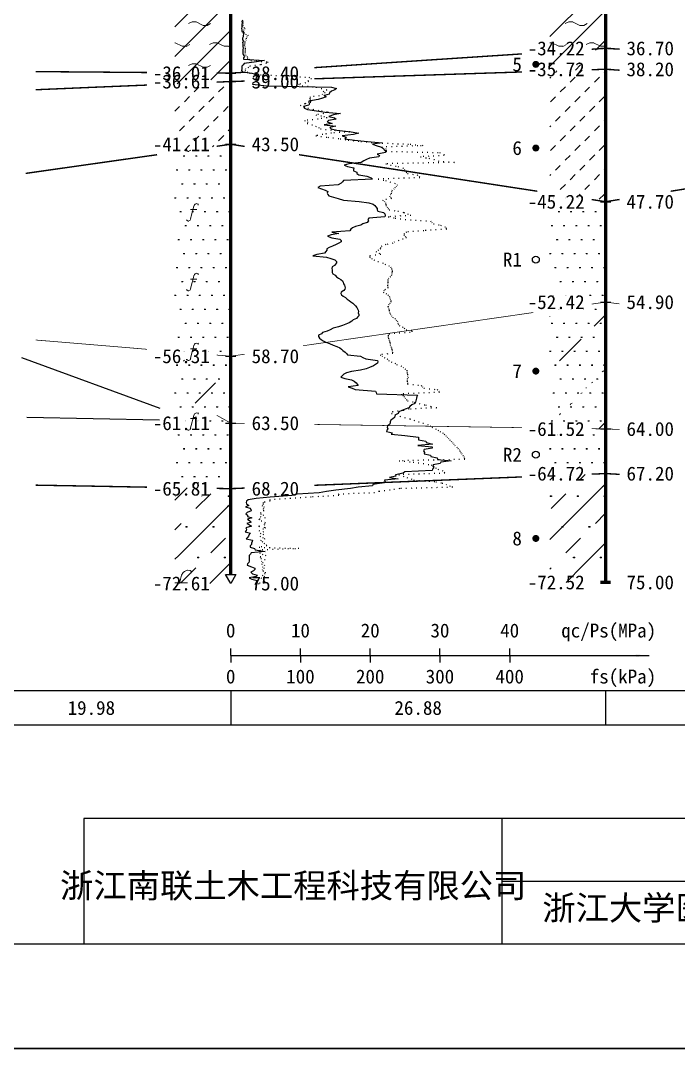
# Model space of a CAD drawing. Extents: x -37 to 3540, y -1485 to 297.
# Drawn here: x 1654.1 to 1748.4, y -297 to -149.6 of the extents above; entities that cross this region are included whole.
import ezdxf
from ezdxf.enums import TextEntityAlignment as Align

# ---------------------------------------------------------------- set-up
doc = ezdxf.new("R2010")
doc.units = 0
doc.linetypes.add('DOT', pattern=[6.35, 0, -6.35])
doc.layers.get('0').update_dxf_attribs({"linetype": 'CONTINUOUS'})
for name, color, linetype in [('CURVE', 200, 'CONTINUOUS'), ('FRAME', 7, 'CONTINUOUS'), ('HOLE', 41, 'CONTINUOUS'), ('RULER', 7, 'CONTINUOUS'), ('SAMPLE', 1, 'CONTINUOUS'), ('STRATUM', 241, 'CONTINUOUS')]:
    doc.layers.add(name, color=color, linetype=linetype)
doc.layers.add('HATCH', color=7, linetype='CONTINUOUS', lineweight=13)
doc.styles.add('ST', font='')
doc.styles.get('ST').set_extended_font_data('SimSun')
pattern_1 = [(45, (1478.7585, -297), (-2.12132, 2.12132), [10, 0]), (26.565, (1479.8326, -297.2536), (5.999823, 5.999812), [0.567, -12.849]), (0, (1479.2656, -297.2536), (0, 6), [0.567, -5.433]), (26.565, (1477.1772, -297), (5.999823, 5.999812), [0.567, -12.849]), (0, (1477.6843, -296.7464), (0, 6), [0.567, -5.433]), (153.435, (1479.2656, -297.2536), (-5.999818, -5e-06), [1.134, -12.2826]), (26.565, (1482.8326, -294.2536), (5.999823, 5.999812), [0.567, -12.849]), (0, (1482.2656, -294.2536), (0, 6), [0.567, -5.433]), (26.565, (1480.1772, -294), (5.999823, 5.999812), [0.567, -12.849]), (0, (1480.6843, -293.7464), (0, 6), [0.567, -5.433]), (153.435, (1482.2656, -294.2536), (-5.999818, -5e-06), [1.134, -12.2826])]
pattern_2 = [(45, (1478.7585, -297), (-4.24264, 4.24264), [10, 0]), (45, (1479.8195, -300.182), (-2.12132, 6.36396), [3, -3])]
pattern_3 = [(45, (1478.7585, -297), (-6e-07, 6.99998), [0.9473, -8.9522]), (45, (1480.1585, -295.6), (-6e-07, 6.99998), [0.9869, -8.9126]), (45, (1481.5585, -294.2), (-6e-07, 6.99998), [1.06018, -8.83931]), (45, (1482.9585, -292.8), (-6e-07, 6.99998), [0.94918, -8.95032]), (45, (1484.3585, -291.4), (-6e-07, 6.99998), [1.0365, -8.863]), (45, (1482.2585, -297), (-6e-07, 6.99998), [1.01335, -8.88615]), (45, (1483.6585, -295.6), (-6e-07, 6.99998), [1.07896, -12.12037]), (45, (1485.0585, -294.2), (-6e-07, 6.99998), [0.99882, -8.90067]), (45, (1479.4585, -292.8), (-4e-07, 6.99998), [1.05533, -8.84416]), (45, (1480.8585, -291.4), (-4e-07, 6.99998), [1.0365, -8.863])]
pattern_4 = [(82.875, (1477.9239, -298.206), (0.000369, 10.0001764), [0.0893, -80.5337]), (143.13, (1478.0249, -298.2818), (-29.999964, 20.000054), [0.12627, -49.87373]), (172.875, (1478.2021, -298.304), (-70.0002457, 9.9996603), [0.17857, -80.44443]), (206.565, (1478.3805, -298.2147), (-9.999705, -9.99969), [0.19954, -22.16046]), (243.435, (1478.4698, -298.0363), (9e-06, -9.999696), [0.19954, -22.16146]), (255.964, (1478.559, -297.679), (-0.0002, -9.999501), [0.36813, -40.86287]), (255.964, (1478.869, -296.439), (-0.0002, -9.999501), [1.27838, -39.95262]), (255.964, (1478.9376, -296.165), (-0.0002, -9.999501), [0.28235, -40.94865]), (216.87, (1479.1278, -295.9108), (-9.999982, -10.000018), [0.12627, -49.87373]), (243.435, (1479.027, -295.9865), (9e-06, -9.999696), [0.19954, -22.16146]), (206.565, (1479.3063, -295.8215), (-9.999705, -9.99969), [0.19954, -22.16046]), (172.875, (1479.4835, -295.8437), (-70.0002457, 9.9996603), [0.17857, -80.44443]), (143.13, (1479.5845, -295.9194), (-29.999964, 20.000054), [0.12627, -49.87373]), (82.875, (1479.5734, -296.008), (0.000369, 10.0001764), [0.0893, -80.5337]), (0, (1478.429, -296.66), (0, 10), [0.89286, -9.10714]), (0, (1478.7835, -297), (1, 2), [0, -1.75]), (0, (1478.7585, -296.975), (1, 2), [0, -1.75]), (0, (1478.7585, -297), (1, 2), [0, -1.75]), (0, (1478.7335, -297), (1, 2), [0, -1.75]), (0, (1478.7585, -297.025), (1, 2), [0, -1.75])]
pattern_5 = [(45, (1478.758, -297), (-2e-06, 15.39996), [4.3383, -17.4406]), (45, (1484.947, -290.777), (-2e-06, 15.39996), [4.3861, -17.3928]), (45, (1489.907, -285.819), (-2e-06, 15.39996), [3.9899, -17.7889]), (26.565, (1478.7585, -289.3), (15.4, 15.4), [0.2123, -34.22315]), (36.8699, (1480.2985, -287.76), (15.4, 15.4), [0.43504, -76.56496]), (315, (1486.458, -281.653), (15.39996, 3e-06), [0.0727, -21.7062]), (26.565, (1486.4585, -297), (15.4, 15.4), [0.31845, -34.117]), (26.565, (1487.9985, -295.46), (15.4, 15.4), [0.2316, -34.2038]), (90, (1488.768, -294.69), (-15.4, -1e-06), [0.0633, -15.3367]), (26.565, (1489.5385, -293.92), (15.4, 15.4), [0.2002, -68.6707]), (36.8699, (1491.0785, -292.38), (15.4, 15.4), [0.2435, -76.7565]), (45, (1492.618, -290.84), (-5e-07, 15.39996), [0.24005, -21.53884]), (315, (1493.97, -289.195), (15.39996, 3e-06), [0.0727, -21.7062]), (36.8699, (1481.8385, -286.22), (15.4, 15.4), [0.2249, -76.7751]), (53.1301, (1483.3785, -284.68), (30.8, 46.2), [0.29564, -76.70436]), (53.1301, (1484.9185, -283.14), (30.8, 46.2), [0.27774, -76.72226])]
pattern_6 = [(82.875, (1476.9223, -299.6533), (0.000812, 22.000388), [0.1964, -177.1742]), (143.13, (1477.1446, -299.82), (-65.99992, 44.00012), [0.2778, -109.7222]), (172.875, (1477.5344, -299.8687), (-154.00054, 21.999253), [0.3929, -176.9777]), (206.565, (1477.927, -299.672), (-21.99935, -21.9993), [0.439, -48.753]), (243.435, (1478.123, -299.28), (2e-05, -21.99933), [0.439, -48.7552]), (255.964, (1478.32, -298.494), (-0.00044, -21.9989), [0.8099, -89.8983]), (255.964, (1479.002, -295.7656), (-0.00044, -21.9989), [2.8124, -87.8958]), (255.964, (1479.1525, -295.163), (-0.00044, -21.9989), [0.6212, -90.087]), (216.87, (1479.571, -294.6037), (-21.99996, -22.00004), [0.2778, -109.7222]), (243.435, (1479.349, -294.77), (2e-05, -21.99933), [0.439, -48.7552]), (206.565, (1479.964, -294.407), (-21.99935, -21.9993), [0.439, -48.753]), (172.875, (1480.3535, -294.456), (-154.00054, 21.999253), [0.3929, -176.9777]), (143.13, (1480.5758, -294.6228), (-65.99992, 44.00012), [0.2778, -109.7222]), (82.875, (1480.5514, -294.8177), (0.000812, 22.000388), [0.1964, -177.1742]), (0, (1478.033, -296.252), (0, 22), [1.9643, -20.0357]), (0, (1478.8135, -297), (2.2, 4.4), [0, -3.85]), (0, (1478.7585, -296.945), (2.2, 4.4), [0, -3.85]), (0, (1478.7585, -297), (2.2, 4.4), [0, -3.85]), (0, (1478.7035, -297), (2.2, 4.4), [0, -3.85]), (0, (1478.7585, -297.055), (2.2, 4.4), [0, -3.85])]

# ---------------------------------------------------------------- blocks, each defined once
blk = doc.blocks.new('图签_A3长')
for p, q in [((0, 18), (-380, 18)), ((-380, 18), (-380, 0)), ((-320, 0), (-320, 18)), ((-320, 9), (0, 9)), ((-380, 0), (0, 0))]:
    blk.add_line(p, q)
at = {"style": 'ST'}
for tag, p in [('01＿单位名称', (-349.98, 8.36)), ('02＿工程名称', (-271.3, 5.16)), ('04＿工程编号', (-176.51, 4.65)), ('05＿日期', (-35.59, 4.65)), ('06＿图号', (-11.16, 4.91))]:
    blk.add_attdef(tag, text='', height=3.5, dxfattribs=at).set_placement(p, align=Align.MIDDLE_CENTER)
at = {"style": 'ST', "width": 0.85}
blk.add_attdef('03＿图件名称', text='', height=3, dxfattribs=at).set_placement((-205.49, 5.05), align=Align.MIDDLE_CENTER)
blk = doc.blocks.new('Arrow')
for points in [[(-3.984779, 0.348623), (0, 0), (-3.189535, 0)], [(-3.189535, 0), (0, 0), (-3.984779, -0.348623)]]:
    blk.add_solid(points)
blk = doc.blocks.new('SampleSoilUndisturbed')
at = {"const_width": 0.5}
blk.add_lwpolyline([(-0.25, 0, 1), (0.25, 0, 1)], format="xyb", close=True, dxfattribs=at)
blk = doc.blocks.new('SampleSoilDisturbed')
blk.add_circle((0, 0), 0.5)

msp = doc.modelspace()

# ---------------------------------------------------------------- hatches: boundary and pattern name
at = {"layer": 'HATCH'}
h = msp.add_hatch(dxfattribs=at)
h.set_pattern_fill('YNNT', color=251, style=0)
h.set_pattern_definition(pattern_1)
h.paths.add_polyline_path([(1684.21, -145.3), (1676.21, -144.84), (1676.21, -157.04), (1684.21, -157.1)])
h.paths.add_polyline_path([(1672.14, -158.59), (1681.7, -158.59), (1681.7, -155.66), (1672.14, -155.66)], flags=9)
h.paths.add_polyline_path([(1672.14, -146.79), (1681.7, -146.79), (1681.7, -143.86), (1672.14, -143.86)], flags=9)
h = msp.add_hatch(dxfattribs=at)
h.set_pattern_fill('YNNT', color=251, style=0)
h.set_pattern_definition(pattern_1)
h.paths.add_polyline_path([(1737.96, -144.74), (1729.96, -144.82), (1729.96, -154.07), (1737.96, -153.54)])
h.paths.add_polyline_path([(1725.89, -155.03), (1735.45, -155.03), (1735.45, -152.1), (1725.89, -152.1)], flags=9)
h.paths.add_polyline_path([(1725.89, -146.23), (1735.45, -146.23), (1735.45, -143.3), (1725.89, -143.3)], flags=9)
h = msp.add_hatch(dxfattribs=at)
h.set_pattern_fill('FZNT', color=32, style=0)
h.set_pattern_definition(pattern_2)
h.paths.add_polyline_path([(1737.96, -153.54), (1729.96, -154.07), (1729.96, -156.8), (1737.96, -156.54)])
h.paths.add_polyline_path([(1725.89, -158.03), (1735.45, -158.03), (1735.45, -155.1), (1725.89, -155.1)], flags=9)
h.paths.add_polyline_path([(1725.89, -155.03), (1735.45, -155.03), (1735.45, -152.1), (1725.89, -152.1)], flags=9)
h = msp.add_hatch(dxfattribs=at)
h.set_pattern_fill('FZNT', color=32, style=0)
h.set_pattern_definition(pattern_2)
h.paths.add_polyline_path([(1684.21, -157.1), (1676.21, -157.04), (1676.21, -158.64), (1684.21, -158.3)])
h.paths.add_polyline_path([(1672.14, -159.79), (1681.7, -159.79), (1681.7, -156.86), (1672.14, -156.86)], flags=9)
h.paths.add_polyline_path([(1672.14, -158.59), (1681.7, -158.59), (1681.7, -155.66), (1672.14, -155.66)], flags=9)
h = msp.add_hatch(dxfattribs=at)
h.set_pattern_fill('NZFT', color=52, style=0)
h.set_pattern_definition(pattern_3)
h.paths.add_polyline_path([(1737.96, -156.54), (1729.96, -156.8), (1729.96, -174.31), (1737.96, -175.54)])
h.paths.add_polyline_path([(1725.9, -177.02), (1735.45, -177.02), (1735.45, -174.12), (1725.9, -174.12)], flags=9)
h.paths.add_polyline_path([(1725.89, -158.03), (1735.45, -158.03), (1735.45, -155.1), (1725.89, -155.1)], flags=9)
h = msp.add_hatch(dxfattribs=at)
h.set_pattern_fill('NZFT', color=52, style=0)
h.set_pattern_definition(pattern_3)
h.paths.add_polyline_path([(1684.21, -158.3), (1676.21, -158.64), (1676.21, -168.44), (1684.21, -167.3)])
h.paths.add_polyline_path([(1672.14, -168.79), (1681.69, -168.79), (1681.69, -165.87), (1672.14, -165.87)], flags=9)
h.paths.add_polyline_path([(1672.14, -159.79), (1681.7, -159.79), (1681.7, -156.86), (1672.14, -156.86)], flags=9)
h = msp.add_hatch(dxfattribs=at)
h.set_pattern_fill('FS', color=142, style=0)
h.set_pattern_definition(pattern_4)
h.paths.add_polyline_path([(1684.21, -167.3), (1676.21, -168.44), (1676.21, -197.04), (1684.21, -197.7)])
h.paths.add_polyline_path([(1672.14, -199.19), (1681.7, -199.19), (1681.7, -196.26), (1672.14, -196.26)], flags=9)
h.paths.add_polyline_path([(1672.14, -168.79), (1681.69, -168.79), (1681.69, -165.87), (1672.14, -165.87)], flags=9)
h = msp.add_hatch(dxfattribs=at)
h.set_pattern_fill('FS', color=142, style=0)
h.set_pattern_definition(pattern_4)
h.paths.add_polyline_path([(1737.96, -175.54), (1729.96, -174.31), (1729.96, -191.1), (1737.96, -189.94)])
h.paths.add_polyline_path([(1725.9, -191.42), (1735.45, -191.42), (1735.45, -188.52), (1725.9, -188.52)], flags=9)
h.paths.add_polyline_path([(1725.9, -177.02), (1735.45, -177.02), (1735.45, -174.12), (1725.9, -174.12)], flags=9)
h = msp.add_hatch(dxfattribs=at)
h.set_pattern_fill('FS', color=142, style=0)
h.set_pattern_definition(pattern_4)
h.paths.add_polyline_path([(1737.96, -189.94), (1729.96, -191.1), (1729.96, -208.02), (1737.96, -208.14)])
h.paths.add_polyline_path([(1725.89, -209.63), (1735.45, -209.63), (1735.45, -206.7), (1725.89, -206.7)], flags=9)
h.paths.add_polyline_path([(1725.9, -191.42), (1735.45, -191.42), (1735.45, -188.52), (1725.9, -188.52)], flags=9)
h = msp.add_hatch(dxfattribs=at)
h.set_pattern_fill('SZFT', color=142, scale=2.2, style=0)
h.set_pattern_definition(pattern_5)
h.paths.add_polyline_path([(1737.96, -189.94), (1729.96, -191.1), (1729.96, -208.02), (1737.96, -208.14)])
h.paths.add_polyline_path([(1725.89, -209.63), (1735.45, -209.63), (1735.45, -206.7), (1725.89, -206.7)], flags=9)
h.paths.add_polyline_path([(1725.9, -191.42), (1735.45, -191.42), (1735.45, -188.52), (1725.9, -188.52)], flags=9)
h = msp.add_hatch(dxfattribs=at)
h.set_pattern_fill('FS', color=142, style=0)
h.set_pattern_definition(pattern_4)
h.paths.add_polyline_path([(1684.21, -197.7), (1676.21, -197.04), (1676.21, -202.79), (1684.21, -207.3)])
h.paths.add_polyline_path([(1672.14, -199.19), (1681.7, -199.19), (1681.7, -196.26), (1672.14, -196.26)], flags=9)
h = msp.add_hatch(dxfattribs=at)
h.set_pattern_fill('SZFT', color=142, scale=2.2, style=0)
h.set_pattern_definition(pattern_5)
h.paths.add_polyline_path([(1684.21, -197.7), (1676.21, -197.04), (1676.21, -202.79), (1684.21, -207.3)])
h.paths.add_polyline_path([(1672.14, -199.19), (1681.7, -199.19), (1681.7, -196.26), (1672.14, -196.26)], flags=9)
h = msp.add_hatch(dxfattribs=at)
h.set_pattern_fill('FS', color=142, style=0)
h.set_pattern_definition(pattern_4)
h.paths.add_polyline_path([(1684.21, -207.3), (1676.21, -202.79), (1676.21, -216.56), (1684.21, -216.7)])
h.paths.add_polyline_path([(1672.14, -218.19), (1681.7, -218.19), (1681.7, -215.26), (1672.14, -215.26)], flags=9)
h.paths.add_polyline_path([(1672.14, -208.79), (1681.7, -208.79), (1681.7, -205.86), (1672.14, -205.86)], flags=9)
h = msp.add_hatch(dxfattribs=at)
h.set_pattern_fill('FS', color=142, style=0)
h.set_pattern_definition(pattern_4)
h.paths.add_polyline_path([(1737.96, -208.14), (1729.96, -208.02), (1729.96, -214.86), (1737.96, -214.54)])
h.paths.add_polyline_path([(1725.89, -216.03), (1735.45, -216.03), (1735.45, -213.1), (1725.89, -213.1)], flags=9)
h.paths.add_polyline_path([(1725.89, -209.63), (1735.45, -209.63), (1735.45, -206.7), (1725.89, -206.7)], flags=9)
h = msp.add_hatch(dxfattribs=at)
h.set_pattern_fill('FZNT', color=32, style=0)
h.set_pattern_definition(pattern_2)
h.paths.add_polyline_path([(1737.96, -214.54), (1729.96, -214.86), (1729.96, -230.14), (1737.96, -230.14)])
h.paths.add_polyline_path([(1725.9, -231.62), (1735.45, -231.62), (1735.45, -228.72), (1725.9, -228.72)], flags=9)
h.paths.add_polyline_path([(1725.89, -216.03), (1735.45, -216.03), (1735.45, -213.1), (1725.89, -213.1)], flags=9)
h = msp.add_hatch(dxfattribs=at)
h.set_pattern_fill('FS', color=32, scale=2.2, style=0)
h.set_pattern_definition(pattern_6)
h.paths.add_polyline_path([(1737.96, -214.54), (1729.96, -214.86), (1729.96, -230.14), (1737.96, -230.14)])
h.paths.add_polyline_path([(1725.9, -231.62), (1735.45, -231.62), (1735.45, -228.72), (1725.9, -228.72)], flags=9)
h.paths.add_polyline_path([(1725.89, -216.03), (1735.45, -216.03), (1735.45, -213.1), (1725.89, -213.1)], flags=9)
h = msp.add_hatch(dxfattribs=at)
h.set_pattern_fill('FZNT', color=32, style=0)
h.set_pattern_definition(pattern_2)
h.paths.add_polyline_path([(1684.21, -216.7), (1676.21, -216.56), (1676.21, -230.3), (1684.21, -230.3), (1683.46, -229), (1684.21, -229)])
h.paths.add_polyline_path([(1672.14, -231.79), (1681.7, -231.79), (1681.7, -228.86), (1672.14, -228.86)], flags=9)
h.paths.add_polyline_path([(1672.14, -218.19), (1681.7, -218.19), (1681.7, -215.26), (1672.14, -215.26)], flags=9)
h = msp.add_hatch(dxfattribs=at)
h.set_pattern_fill('FS', color=32, scale=2.2, style=0)
h.set_pattern_definition(pattern_6)
h.paths.add_polyline_path([(1684.21, -216.7), (1676.21, -216.56), (1676.21, -230.3), (1684.21, -230.3), (1683.46, -229), (1684.21, -229)])
h.paths.add_polyline_path([(1672.14, -231.79), (1681.7, -231.79), (1681.7, -228.86), (1672.14, -228.86)], flags=9)
h.paths.add_polyline_path([(1672.14, -218.19), (1681.7, -218.19), (1681.7, -215.26), (1672.14, -215.26)], flags=9)

# ---------------------------------------------------------------- linework, layer by layer
at = {"layer": 'CURVE', "color": 30, "linetype": 'Continuous'}
msp.add_lwpolyline([(1685.88, -149.5), (1685.8, -149.7), (1685.85, -149.9), (1685.81, -150.1), (1685.81, -150.3), (1685.8, -150.5), (1685.74, -150.7), (1685.82, -150.9), (1685.83, -151.1), (1686.16, -151.3), (1686.06, -151.5), (1686.01, -151.7), (1685.99, -151.9), (1685.91, -152.1), (1685.91, -152.3), (1686.03, -152.5), (1685.88, -152.7), (1685.93, -152.9), (1685.94, -153.1), (1685.93, -153.3), (1686, -153.5), (1685.97, -153.7), (1685.96, -153.9), (1685.93, -154.1), (1685.94, -154.3), (1686.06, -154.5), (1686.17, -154.7), (1686.05, -154.9), (1686.03, -155.1), (1689.07, -155.3), (1687.89, -155.5), (1686.13, -155.7), (1686.02, -155.9), (1685.81, -156.1), (1685.81, -156.3), (1685.8, -156.5), (1685.75, -156.7), (1685.88, -156.9), (1687.26, -157.1), (1687.9, -157.3), (1687.95, -157.5), (1687.93, -157.7), (1687.8, -157.9), (1687.94, -158.1), (1687.93, -158.3), (1687.37, -158.5), (1687.35, -158.7), (1689.35, -158.9), (1698.66, -159.1), (1699.38, -159.3), (1699.12, -159.5), (1698.66, -159.7), (1698.37, -159.9), (1698.32, -160.1), (1697.67, -160.3), (1697.91, -160.5), (1697.37, -160.7), (1696.74, -160.9), (1695.4, -161.1), (1695.39, -161.3), (1695.53, -161.5), (1695.4, -161.7), (1694.64, -161.9), (1694.78, -162.1), (1695.21, -162.3), (1696.51, -162.5), (1697.77, -162.7), (1699.96, -162.9), (1698.97, -163.1), (1698.29, -163.3), (1699.07, -163.5), (1699.32, -163.7), (1698.25, -163.9), (1698.02, -164.1), (1698.78, -164.3), (1697.61, -164.5), (1699.3, -164.7), (1698.44, -164.9), (1698.63, -165.1), (1699.45, -165.3), (1701.46, -165.5), (1702.59, -165.7), (1701.83, -165.9), (1700.21, -166.1), (1700.77, -166.3), (1700.58, -166.5), (1701.97, -166.7), (1703.84, -166.9), (1705.92, -167.1), (1704.52, -167.3), (1705.05, -167.5), (1705.82, -167.7), (1706.12, -167.9), (1706.22, -168.1), (1706.39, -168.3), (1706.41, -168.5), (1705.22, -168.7), (1705.54, -168.9), (1705.44, -169.1), (1704.1, -169.3), (1703.69, -169.5), (1703.3, -169.7), (1702.9, -169.9), (1701.13, -170.1), (1700.48, -170.3), (1700.96, -170.5), (1701.85, -170.7), (1701.8, -170.9), (1701.82, -171.1), (1702.28, -171.3), (1702.29, -171.5), (1702.59, -171.7), (1703.75, -171.9), (1704.35, -172.1), (1704.54, -172.3), (1700.38, -172.5), (1700.26, -172.7), (1700.03, -172.9), (1699.63, -173.1), (1697.02, -173.3), (1696.71, -173.5), (1697.24, -173.7), (1697.76, -173.9), (1698.14, -174.1), (1698.05, -174.3), (1698.13, -174.5), (1698.27, -174.7), (1698.94, -174.9), (1699.64, -175.1), (1700.37, -175.3), (1702.62, -175.5), (1704.03, -175.7), (1704.65, -175.9), (1704.9, -176.1), (1705.03, -176.3), (1705.2, -176.5), (1705.2, -176.7), (1705.3, -176.9), (1706.1, -177.1), (1706.32, -177.3), (1706.38, -177.5), (1706.32, -177.7), (1704.01, -177.9), (1703.89, -178.1), (1703.95, -178.3), (1703.77, -178.5), (1703.14, -178.7), (1702.85, -178.9), (1702.12, -179.1), (1701.67, -179.3), (1701.42, -179.5), (1701.28, -179.7), (1698.72, -179.9), (1699.72, -180.1), (1698.62, -180.3), (1698.09, -180.5), (1698.69, -180.7), (1699.85, -180.9), (1700.07, -181.1), (1700.04, -181.3), (1699.73, -181.5), (1699.35, -181.7), (1698.79, -181.9), (1698.33, -182.1), (1697.98, -182.3), (1697.99, -182.5), (1697.86, -182.7), (1697.68, -182.9), (1696.54, -183.1), (1696, -183.3), (1697.95, -183.5), (1698.59, -183.7), (1699.13, -183.9), (1699.36, -184.1), (1699.36, -184.3), (1699.26, -184.5), (1699.11, -184.7), (1698.78, -184.9), (1698.69, -185.1), (1698.75, -185.3), (1698.78, -185.5), (1698.75, -185.7), (1698.85, -185.9), (1699.2, -186.1), (1699.38, -186.3), (1699.67, -186.5), (1699.98, -186.7), (1700.23, -186.9), (1700.35, -187.1), (1700.39, -187.3), (1700.55, -187.5), (1700.58, -187.7), (1700.6, -187.9), (1700.58, -188.1), (1700.42, -188.3), (1700.03, -188.5), (1699.99, -188.7), (1700.1, -188.9), (1700.32, -189.1), (1700.67, -189.3), (1700.89, -189.5), (1701.18, -189.7), (1701.42, -189.9), (1701.74, -190.1), (1701.93, -190.3), (1702.09, -190.5), (1702.3, -190.7), (1702.37, -190.9), (1702.47, -191.1), (1702.52, -191.3), (1702.49, -191.5), (1702.58, -191.7), (1702.57, -191.9), (1702.37, -192.1), (1702.24, -192.3), (1701.78, -192.5), (1701.57, -192.7), (1701.2, -192.9), (1700.7, -193.1), (1700.22, -193.3), (1699.67, -193.5), (1698.88, -193.7), (1698.47, -193.9), (1698.06, -194.1), (1697.39, -194.3), (1697.24, -194.5), (1696.78, -194.7), (1696.82, -194.9), (1696.93, -195.1), (1697.17, -195.3), (1697.49, -195.5), (1697.84, -195.7), (1698.36, -195.9), (1698.91, -196.1), (1699.45, -196.3), (1699.87, -196.5), (1700.1, -196.7), (1700.3, -196.9), (1700.62, -197.1), (1700.83, -197.3), (1700.96, -197.5), (1702.82, -197.7), (1703.14, -197.9), (1703.57, -198.1), (1705.26, -198.3), (1705.29, -198.5), (1705.25, -198.7), (1704.95, -198.9), (1704.7, -199.1), (1704.12, -199.3), (1703.63, -199.5), (1702.82, -199.7), (1701.54, -199.9), (1700.83, -200.1), (1700.44, -200.3), (1700.2, -200.5), (1700.02, -200.7), (1700.58, -200.9), (1701.52, -201.1), (1701.89, -201.3), (1702.18, -201.5), (1702.35, -201.7), (1702.49, -201.9), (1701.04, -202.1), (1701.62, -202.3), (1702.07, -202.5), (1704.98, -202.7), (1705.07, -202.9), (1705.1, -203.1), (1710.97, -203.3), (1710.89, -203.5), (1710.83, -203.7), (1710.81, -203.9), (1710.75, -204.1), (1710.7, -204.3), (1710.63, -204.5), (1710.16, -204.7), (1709.91, -204.9), (1709.73, -205.1), (1709.23, -205.3), (1708.76, -205.5), (1708.3, -205.7), (1708.22, -205.9), (1707.84, -206.1), (1707.74, -206.3), (1707.7, -206.5), (1707.46, -206.7), (1707.15, -206.9), (1707.06, -207.1), (1707.08, -207.3), (1706.99, -207.5), (1706.68, -207.7), (1706.63, -207.9), (1706.74, -208.1), (1706.6, -208.3), (1706.54, -208.5), (1707.39, -208.7), (1707.22, -208.9), (1709.18, -209.1), (1711.12, -209.3), (1711.12, -209.5), (1711.13, -209.7), (1712.2, -209.9), (1712.22, -210.1), (1713.15, -210.3), (1711.05, -210.5), (1713.12, -210.7), (1713.09, -210.9), (1711.97, -211.1), (1711.85, -211.3), (1711.98, -211.5), (1711.94, -211.7), (1712.86, -211.9), (1712.91, -212.1), (1713.8, -212.3), (1713.87, -212.5), (1715.82, -212.7), (1714.36, -212.9), (1714.25, -213.1), (1713.26, -213.3), (1713.21, -213.5), (1713.32, -213.7), (1713.16, -213.9), (1713.08, -214.1), (1709.16, -214.3), (1708.95, -214.5), (1707.84, -214.7), (1707.91, -214.9), (1706.99, -215.1), (1708.2, -215.3), (1706.24, -215.5), (1706.38, -215.7), (1705.88, -215.9), (1704.61, -216.1), (1704.55, -216.3), (1702.47, -216.5), (1701.41, -216.7), (1699.29, -216.9), (1697.96, -217.1), (1696.88, -217.3), (1693.75, -217.5), (1692.96, -217.7), (1689.88, -217.9), (1687.85, -218.1), (1686.72, -218.3), (1686.48, -218.5), (1686.43, -218.7), (1686.48, -218.9), (1686.83, -219.1), (1686.35, -219.3), (1686.94, -219.5), (1687.1, -219.7), (1687.16, -219.9), (1686.55, -220.1), (1686.37, -220.3), (1686.63, -220.5), (1686.63, -220.7), (1687.25, -220.9), (1686.64, -221.1), (1686.95, -221.3), (1687.14, -221.5), (1686.54, -221.7), (1686.91, -221.9), (1687.18, -222.1), (1686.38, -222.3), (1686.46, -222.5), (1686.41, -222.7), (1686.29, -222.9), (1687.04, -223.1), (1686.87, -223.3), (1686.76, -223.5), (1686.6, -223.7), (1686.42, -223.9), (1687.34, -224.1), (1687.31, -224.3), (1687.17, -224.5), (1687.19, -224.7), (1687.01, -224.9), (1687.02, -225.1), (1687.6, -225.3), (1687.73, -225.5), (1689.13, -225.7), (1687.14, -225.9), (1687.06, -226.1), (1686.85, -226.3), (1686.87, -226.5), (1686.85, -226.7), (1686.88, -226.9), (1686.87, -227.1), (1686.81, -227.3), (1686.64, -227.5), (1686.55, -227.7), (1687.17, -227.9), (1687.65, -228.1), (1687.65, -228.3), (1687.5, -228.5), (1687.1, -228.7), (1687.35, -228.9), (1688, -229.1), (1687.84, -229.3), (1686.84, -229.5), (1687.23, -229.7), (1687.99, -229.9), (1687.84, -230.1), (1687.75, -230.3), (1687.68, -230.5)], dxfattribs=at)
at = {"layer": 'CURVE', "color": 100, "linetype": 'DOT', "ltscale": 0.1}
msp.add_lwpolyline([(1685.87, -149.5), (1685.97, -149.7), (1685.96, -149.9), (1685.91, -150.1), (1685.96, -150.3), (1686.1, -150.5), (1686.22, -150.7), (1686.09, -150.9), (1686.04, -151.1), (1685.97, -151.3), (1686.33, -151.5), (1686.71, -151.7), (1686.51, -151.9), (1686.42, -152.1), (1686.44, -152.3), (1686.2, -152.5), (1686.25, -152.7), (1686.2, -152.9), (1686.14, -153.1), (1686.24, -153.3), (1686.29, -153.5), (1686.3, -153.7), (1686.3, -153.9), (1686.27, -154.1), (1686.23, -154.3), (1686.37, -154.5), (1686.56, -154.7), (1686.59, -154.9), (1686.8, -155.1), (1687.11, -155.3), (1689.56, -155.5), (1689.35, -155.7), (1688.49, -155.9), (1687, -156.1), (1686.77, -156.3), (1686.33, -156.5), (1686.25, -156.7), (1686.52, -156.9), (1686.91, -157.1), (1687.75, -157.3), (1692.64, -157.5), (1695.4, -157.7), (1695.8, -157.9), (1695.28, -158.1), (1695.36, -158.3), (1694.94, -158.5), (1693.93, -158.7), (1694.47, -158.9), (1696.45, -159.1), (1697.19, -159.3), (1697.98, -159.5), (1697.47, -159.7), (1697.76, -159.9), (1697.31, -160.1), (1697.64, -160.3), (1695.61, -160.5), (1695.55, -160.7), (1695.59, -160.9), (1695.63, -161.1), (1695.69, -161.3), (1694.82, -161.5), (1694.17, -161.7), (1694.77, -161.9), (1695.27, -162.1), (1696.03, -162.3), (1697.23, -162.5), (1698.2, -162.7), (1697.53, -162.9), (1696.43, -163.1), (1697.56, -163.3), (1698.02, -163.5), (1696.74, -163.7), (1694.81, -163.9), (1695.24, -164.1), (1695.19, -164.3), (1695.83, -164.5), (1696.38, -164.7), (1696.81, -164.9), (1697.07, -165.1), (1699.07, -165.3), (1701.31, -165.5), (1698.65, -165.7), (1697.4, -165.9), (1696.42, -166.1), (1698.14, -166.3), (1699.92, -166.5), (1701.03, -166.7), (1702.88, -166.9), (1705.21, -167.1), (1709.94, -167.3), (1711.76, -167.5), (1705.9, -167.7), (1706.42, -167.9), (1706.45, -168.1), (1706.52, -168.3), (1714.13, -168.5), (1714.77, -168.7), (1714.82, -168.9), (1711.44, -169.1), (1712.61, -169.3), (1713.36, -169.5), (1713.95, -169.7), (1716.28, -169.9), (1706.47, -170.1), (1707.11, -170.3), (1708.17, -170.5), (1708.89, -170.7), (1709.12, -170.9), (1709.31, -171.1), (1709.39, -171.3), (1709.54, -171.5), (1710.96, -171.7), (1711.24, -171.9), (1711.31, -172.1), (1705.35, -172.3), (1706.39, -172.5), (1707.02, -172.7), (1707.71, -172.9), (1708.12, -173.1), (1707.99, -173.3), (1707.81, -173.5), (1707.67, -173.7), (1707.37, -173.9), (1707.28, -174.1), (1707.22, -174.3), (1707.17, -174.5), (1706.98, -174.7), (1707.12, -174.9), (1707.28, -175.1), (1705.97, -175.3), (1706.26, -175.5), (1706.41, -175.7), (1706.43, -175.9), (1706.47, -176.1), (1706.63, -176.3), (1706.76, -176.5), (1706.93, -176.7), (1708.15, -176.9), (1709.05, -177.1), (1709.58, -177.3), (1710.05, -177.5), (1706.81, -177.7), (1707.79, -177.9), (1709.24, -178.1), (1712.85, -178.3), (1713.04, -178.5), (1713.29, -178.7), (1714.31, -178.9), (1714.89, -179.1), (1715.08, -179.3), (1715.15, -179.5), (1711.89, -179.7), (1709.41, -179.9), (1709.08, -180.1), (1709.04, -180.3), (1709.22, -180.5), (1709.43, -180.7), (1708.94, -180.9), (1708.3, -181.1), (1707.71, -181.3), (1707.48, -181.5), (1706.45, -181.7), (1705.87, -181.9), (1705.71, -182.1), (1705.67, -182.3), (1705.39, -182.5), (1705.03, -182.7), (1705.44, -182.9), (1705.73, -183.1), (1704.16, -183.3), (1704.12, -183.5), (1704.41, -183.7), (1704.72, -183.9), (1705.29, -184.1), (1705.98, -184.3), (1706.3, -184.5), (1706.86, -184.7), (1707.1, -184.9), (1707.23, -185.1), (1707.38, -185.3), (1707.36, -185.5), (1707.34, -185.7), (1707.31, -185.9), (1707.26, -186.1), (1707.11, -186.3), (1706.89, -186.5), (1706.72, -186.7), (1706.72, -186.9), (1706.75, -187.1), (1706.72, -187.3), (1706.71, -187.5), (1706.7, -187.7), (1706.77, -187.9), (1706.39, -188.1), (1706.22, -188.3), (1706.07, -188.5), (1706.45, -188.7), (1706.75, -188.9), (1706.94, -189.1), (1706.98, -189.3), (1707.06, -189.5), (1707.16, -189.7), (1707.21, -189.9), (1707.02, -190.1), (1706.87, -190.3), (1706.76, -190.5), (1706.8, -190.7), (1706.89, -190.9), (1706.94, -191.1), (1706.95, -191.3), (1707.02, -191.5), (1707.11, -191.7), (1707.25, -191.9), (1707.4, -192.1), (1707.76, -192.3), (1707.95, -192.5), (1708.06, -192.7), (1708.17, -192.9), (1708.24, -193.1), (1708.36, -193.3), (1708.84, -193.5), (1709.09, -193.7), (1709.38, -193.9), (1710.3, -194.1), (1709.94, -194.3), (1706.97, -194.5), (1706.8, -194.7), (1706.79, -194.9), (1706.83, -195.1), (1706.89, -195.3), (1706.96, -195.5), (1707.01, -195.7), (1707.06, -195.9), (1707.08, -196.1), (1707.19, -196.3), (1707.26, -196.5), (1707.31, -196.7), (1707.34, -196.9), (1707.4, -197.1), (1707.45, -197.3), (1705.64, -197.5), (1705.91, -197.7), (1706.2, -197.9), (1706.65, -198.1), (1706.83, -198.3), (1707.23, -198.5), (1707.75, -198.7), (1707.98, -198.9), (1708.6, -199.1), (1708.92, -199.3), (1709.18, -199.5), (1709.46, -199.7), (1709.47, -199.9), (1709.52, -200.1), (1709.54, -200.3), (1709.58, -200.5), (1709.7, -200.7), (1709.55, -200.9), (1709.52, -201.1), (1709.53, -201.3), (1709.54, -201.5), (1709.57, -201.7), (1711.54, -201.9), (1711.69, -202.1), (1711.92, -202.3), (1713.81, -202.5), (1714.04, -202.7), (1714.17, -202.9), (1708.69, -203.1), (1708.88, -203.3), (1709.04, -203.5), (1709.23, -203.7), (1709.38, -203.9), (1709.55, -204.1), (1710.53, -204.3), (1711.21, -204.5), (1712.14, -204.7), (1712.92, -204.9), (1713.75, -205.1), (1709.79, -205.3), (1708.94, -205.5), (1707.41, -205.7), (1707.26, -205.9), (1707.76, -206.1), (1708.48, -206.3), (1709.12, -206.5), (1709.91, -206.7), (1710.48, -206.9), (1711.13, -207.1), (1711.76, -207.3), (1712.42, -207.5), (1712.78, -207.7), (1713.07, -207.9), (1713.57, -208.1), (1713.92, -208.3), (1714.21, -208.5), (1714.58, -208.7), (1714.82, -208.9), (1715.05, -209.1), (1715.25, -209.3), (1715.43, -209.5), (1715.59, -209.7), (1715.82, -209.9), (1715.99, -210.1), (1716.19, -210.3), (1716.33, -210.5), (1716.61, -210.7), (1716.78, -210.9), (1716.95, -211.1), (1717.07, -211.3), (1717.18, -211.5), (1717.34, -211.7), (1717.51, -211.9), (1717.63, -212.1), (1717.7, -212.3), (1717.77, -212.5), (1708.36, -212.7), (1710.37, -212.9), (1711.82, -213.1), (1712.96, -213.3), (1713.31, -213.5), (1713.59, -213.7), (1713.92, -213.9), (1714.52, -214.1), (1714.81, -214.3), (1714.93, -214.5), (1708.34, -214.7), (1708.96, -214.9), (1709.48, -215.1), (1710.1, -215.3), (1710.44, -215.5), (1713.62, -215.7), (1714.51, -215.9), (1715.08, -216.1), (1715.6, -216.3), (1716.04, -216.5), (1708.44, -216.7), (1707.06, -216.9), (1705.5, -217.1), (1704.85, -217.3), (1699.68, -217.5), (1699.72, -217.7), (1695.75, -217.9), (1692.79, -218.1), (1689.83, -218.3), (1689.85, -218.5), (1688.85, -218.7), (1688.91, -218.9), (1688.69, -219.1), (1689, -219.3), (1688.89, -219.5), (1688.85, -219.7), (1688.98, -219.9), (1688.47, -220.1), (1688.48, -220.3), (1688.92, -220.5), (1688.42, -220.7), (1689.16, -220.9), (1688.26, -221.1), (1688.6, -221.3), (1689.14, -221.5), (1689.1, -221.7), (1689.04, -221.9), (1688.22, -222.1), (1689.18, -222.3), (1688.9, -222.5), (1688.26, -222.7), (1688.89, -222.9), (1688.42, -223.1), (1688.9, -223.3), (1688.39, -223.5), (1688.79, -223.7), (1689.11, -223.9), (1688.48, -224.1), (1688.74, -224.3), (1688.96, -224.5), (1689.29, -224.7), (1689.39, -224.9), (1688.28, -225.1), (1693.96, -225.3), (1688.39, -225.5), (1688.53, -225.7), (1688.35, -225.9), (1688.73, -226.1), (1689.26, -226.3), (1688.42, -226.5), (1688.55, -226.7), (1689.16, -226.9), (1688.62, -227.1), (1688.81, -227.3), (1688.65, -227.5), (1689.08, -227.7), (1688.75, -227.9), (1689.02, -228.1), (1688.71, -228.3), (1688.81, -228.5), (1689.15, -228.7), (1689.14, -228.9), (1688.71, -229.1), (1689.06, -229.3), (1688.54, -229.5), (1688.86, -229.7), (1689.03, -229.9), (1689.14, -230.1), (1688.22, -230.3), (1688.22, -230.5)], dxfattribs=at)
at = {"layer": 'FRAME', "linetype": 'Continuous'}
msp.add_line((1342.94, -282), (1878.76, -282), dxfattribs=at)
at = {"layer": 'FRAME', "color": 245, "linetype": 'Continuous'}
for p, q in [((1322.94, -297), (2063.15, -297)), ((2203.2, -297), (1463.01, -297))]:
    msp.add_line(p, q, dxfattribs=at)
at = {"layer": 'HOLE', "linetype": 'Continuous', "const_width": 0.5}
for points in [[(1684.21, -80.3), (1684.21, -229)], [(1737.96, -80.14), (1737.96, -230.14)], [(1737.21, -230.14), (1738.71, -230.14)]]:
    msp.add_lwpolyline(points, dxfattribs=at)
at = {"layer": 'HOLE', "linetype": 'Continuous'}
for points in [[(1737.21, -153.54), (1738.71, -153.54)], [(1683.46, -157.1), (1684.96, -157.1)], [(1737.21, -156.54), (1738.71, -156.54)], [(1683.46, -158.3), (1684.96, -158.3)], [(1683.46, -167.3), (1684.96, -167.3)], [(1737.21, -175.54), (1738.71, -175.54)], [(1737.21, -189.94), (1738.71, -189.94)], [(1683.46, -197.7), (1684.96, -197.7)], [(1683.46, -207.3), (1684.96, -207.3)], [(1737.21, -208.14), (1738.71, -208.14)], [(1737.21, -214.54), (1738.71, -214.54)], [(1683.46, -216.7), (1684.96, -216.7)]]:
    msp.add_lwpolyline(points, dxfattribs=at)
msp.add_lwpolyline([(1683.46, -229), (1684.96, -229), (1684.21, -230.3)], close=True, dxfattribs=at)
at = {"layer": 'RULER', "linetype": 'Continuous'}
for points in [[(1684.21, -240.65), (1684.21, -239.65)], [(1694.21, -240.65), (1694.21, -239.65)], [(1704.21, -240.65), (1704.21, -239.65)], [(1714.21, -240.65), (1714.21, -239.65)], [(1724.21, -240.65), (1724.21, -239.65)], [(1684.21, -240.65), (1744.21, -240.65)], [(1684.21, -240.65), (1684.21, -241.65)], [(1694.21, -240.65), (1694.21, -241.65)], [(1704.21, -240.65), (1704.21, -241.65)], [(1714.21, -240.65), (1714.21, -241.65)], [(1724.21, -240.65), (1724.21, -241.65)], [(1644.26, -245.65), (1684.21, -245.65), (1684.21, -250.65), (1644.26, -250.65)], [(1684.21, -245.65), (1737.96, -245.65), (1737.96, -250.65), (1684.21, -250.65)], [(1737.96, -245.65), (1792.05, -245.65), (1792.05, -250.65), (1737.96, -250.65)]]:
    msp.add_lwpolyline(points, dxfattribs=at)
at = {"layer": 'STRATUM', "linetype": 'Continuous'}
for points, const_width in [([(1696.21, -156.31), (1711.09, -155.32), (1725.96, -154.34)], 0.2), ([(1735.96, -153.67), (1737.96, -153.54), (1739.96, -153.66)], 0.2), ([(1656.26, -156.88), (1664.23, -156.94), (1672.21, -157.01)], 0.2), ([(1682.21, -157.09), (1684.21, -157.1), (1686.21, -156.97)], 0.2), ([(1696.21, -157.91), (1711.09, -157.42), (1725.96, -156.93)], 0.2), ([(1735.96, -156.61), (1737.96, -156.54), (1739.96, -156.68)], 0.2), ([(1656.26, -159.48), (1664.23, -159.14), (1672.21, -158.81)], 0.2), ([(1682.21, -158.39), (1684.21, -158.3), (1686.21, -158.24)], 0.2), ([(1682.21, -167.59), (1684.21, -167.3), (1686.21, -167.61)], 0.2), ([(1654.81, -171.48), (1664.23, -170.14), (1673.66, -168.8)], 0.2), ([(1694, -168.8), (1711.09, -171.42), (1728.17, -174.04)], 0.2), ([(1747.3, -174.04), (1765, -171.2), (1782.71, -168.35)], 0.2), ([(1735.96, -175.23), (1737.96, -175.54), (1739.96, -175.22)], 0.2), ([(1735.96, -190.23), (1737.96, -189.94), (1739.96, -190.2)], 0.1), ([(1694.59, -196.2), (1711.09, -193.82), (1727.58, -191.44)], 0.1), ([(1656.26, -195.38), (1664.23, -196.04), (1672.21, -196.71)], 0.1), ([(1682.21, -197.54), (1684.21, -197.7), (1686.21, -197.42)], 0.1), ([(1682.21, -206.18), (1684.21, -207.3), (1686.21, -207.34)], 0.1), ([(1696.21, -207.49), (1711.09, -207.72), (1725.96, -207.95)], 0.1), ([(1735.96, -208.11), (1737.96, -208.14), (1739.96, -208.2)], 0.1), ([(1696.21, -216.22), (1711.09, -215.62), (1725.96, -215.02)], 0.2), ([(1735.96, -214.62), (1737.96, -214.54), (1739.96, -214.65)], 0.2), ([(1656.26, -216.2), (1664.23, -216.34), (1672.21, -216.49)], 0.2), ([(1682.21, -216.67), (1684.21, -216.7), (1686.21, -216.62)], 0.2)]:
    msp.add_lwpolyline(points, dxfattribs=dict(at, const_width=const_width))
at = {"layer": 'STRATUM'}
for points in [[(1674.1, -205.21), (1654.25, -197.94)], [(1654.97, -206.44), (1674.02, -206.82)]]:
    msp.add_lwpolyline(points, dxfattribs=at)

# ---------------------------------------------------------------- block references
at = {"layer": 'FRAME'}
ref = msp.add_blockref('图签_A3长', (2043.15, -282), dxfattribs=at)
ref.add_attrib('01＿单位名称', '浙江南联土木工程科技有限公司', dxfattribs={"layer": '0', "height": 3.5, "style": 'ST'}).set_placement((1693.17, -273.64), align=Align.MIDDLE_CENTER)
ref.add_attrib('02＿工程名称', '浙江大学医学院附属邵逸夫医院宁波院区', dxfattribs={"layer": '0', "height": 3.5, "style": 'ST'}).set_placement((1771.85, -276.84), align=Align.MIDDLE_CENTER)
at = {"layer": 'RULER', "xscale": 0.5, "yscale": 0.5, "zscale": 0.5}
msp.add_blockref('Arrow', (1744.21, -240.65), dxfattribs=at)
at = {"layer": 'SAMPLE'}
for name, p in [('SampleSoilUndisturbed', (1727.96, -155.84)), ('SampleSoilUndisturbed', (1727.96, -167.84)), ('SampleSoilDisturbed', (1727.96, -183.84)), ('SampleSoilUndisturbed', (1727.96, -199.84)), ('SampleSoilDisturbed', (1727.96, -211.84)), ('SampleSoilUndisturbed', (1727.96, -223.84))]:
    msp.add_blockref(name, p, dxfattribs=at)

# ---------------------------------------------------------------- texts
at = {"layer": 'HOLE', "style": 'ST'}
for s, p in [('-34.22', (1734.96, -153.54)), ('-36.01', (1681.21, -157.1)), ('-35.72', (1734.96, -156.54)), ('-36.61', (1681.21, -158.3)), ('-41.11', (1681.21, -167.3)), ('-45.22', (1734.96, -175.54)), ('-52.42', (1734.96, -189.94)), ('-56.31', (1681.21, -197.7)), ('-61.11', (1681.21, -207.3)), ('-61.52', (1734.96, -208.14)), ('-64.72', (1734.96, -214.54)), ('-65.81', (1681.21, -216.7)), ('-72.61', (1681.21, -230.3)), ('-72.52', (1734.96, -230.14))]:
    msp.add_text(s, height=2, dxfattribs=at).set_placement(p, align=Align.MIDDLE_RIGHT)
for s, p in [('36.70', (1740.96, -153.54)), ('38.40', (1687.21, -157.1)), ('38.20', (1740.96, -156.54)), ('39.00', (1687.21, -158.3)), ('43.50', (1687.21, -167.3)), ('47.70', (1740.96, -175.54)), ('54.90', (1740.96, -189.94)), ('58.70', (1687.21, -197.7)), ('63.50', (1687.21, -207.3)), ('64.00', (1740.96, -208.14)), ('67.20', (1740.96, -214.54)), ('68.20', (1687.21, -216.7)), ('75.00', (1687.21, -230.3)), ('75.00', (1740.96, -230.14))]:
    msp.add_text(s, height=2, dxfattribs=at).set_placement(p, align=Align.MIDDLE_LEFT)
at = {"layer": 'RULER', "style": 'ST'}
msp.add_text('qc/Ps(MPa)', height=2, dxfattribs=at).set_placement((1745.21, -238.65), align=Align.BOTTOM_RIGHT)
for s, p in [('0', (1684.21, -238.65)), ('10', (1694.21, -238.65)), ('20', (1704.21, -238.65)), ('30', (1714.21, -238.65)), ('40', (1724.21, -238.65))]:
    msp.add_text(s, height=2, dxfattribs=at).set_placement(p, align=Align.BOTTOM_CENTER)
for s, p in [('0', (1684.21, -242.65)), ('100', (1694.21, -242.65)), ('200', (1704.21, -242.65)), ('300', (1714.21, -242.65)), ('400', (1724.21, -242.65))]:
    msp.add_text(s, height=2, dxfattribs=at).set_placement(p, align=Align.TOP_CENTER)
msp.add_text('fs(kPa)', height=2, dxfattribs=at).set_placement((1745.21, -242.65), align=Align.TOP_RIGHT)
for s, p in [('19.98', (1664.23, -248.15)), ('26.88', (1711.09, -248.15))]:
    msp.add_text(s, height=2, dxfattribs=at).set_placement(p, align=Align.MIDDLE_CENTER)
at = {"layer": 'SAMPLE', "style": 'ST'}
for s, p in [('5', (1725.96, -155.84)), ('6', (1725.96, -167.84)), ('R1', (1725.96, -183.84)), ('7', (1725.96, -199.84)), ('R2', (1725.96, -211.84)), ('8', (1725.96, -223.84))]:
    msp.add_text(s, height=2, dxfattribs=at).set_placement(p, align=Align.MIDDLE_RIGHT)

doc.saveas('drawing.dxf')
